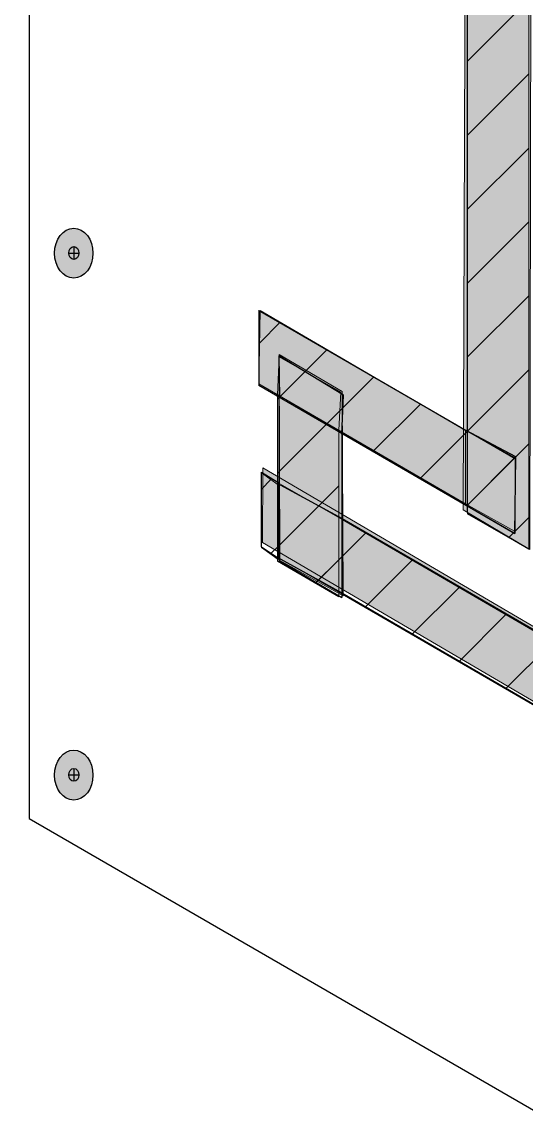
# Model space of a CAD drawing. Extents: x -1140 to 5605, y -816 to 2382.
# Drawn here: x 4128.5 to 4224.9, y 1057.9 to 1265.5 of the extents above; entities that cross this region are included whole.
import ezdxf

# ---------------------------------------------------------------- set-up
doc = ezdxf.new("R2010")
doc.units = 0
doc.header["$MEASUREMENT"] = 0
for name, color, linetype, lineweight in [('.ATI-HATCH', 7, 'Continuous', 0), ('G-ANNO-TTLB', 7, 'Continuous', 0), ('LOGOS', 7, 'Continuous', 0), ('TYVEK', 7, 'Continuous', 0), ('wall scratch', 7, 'Continuous', 0)]:
    doc.layers.add(name, color=color, linetype=linetype, lineweight=lineweight)
pattern_1 = [(45, (0, 0), (-7.071067, 7.07107), [])]

# ---------------------------------------------------------------- blocks, each defined once
blk = doc.blocks.new('Block_48')
at = {"layer": 'wall scratch', "color": 18, "lineweight": 25, "true_color": 0x000000}
blk.add_lwpolyline([(4130.25, 1113.39)], dxfattribs=at)
blk = doc.blocks.new('Block_49')
at = {"layer": 'wall scratch', "color": 18, "lineweight": 25, "true_color": 0x000000}
for points in [[(4130.25, 1113.39)], [(4399.12, 957.73)]]:
    blk.add_lwpolyline(points, dxfattribs=at)
blk = doc.blocks.new('Block_113')
at = {"layer": 'TYVEK', "color": 1, "lineweight": 25, "true_color": 0xff0000}
for points in [[(4206.22, 1217.22)], [(4206.22, 1200.78)]]:
    blk.add_lwpolyline(points, dxfattribs=at)
blk = doc.blocks.new('Block_114')
at = {"layer": 'TYVEK', "color": 1, "lineweight": 25, "true_color": 0xff0000}
for points in [[(4206.22, 1200.78)], [(4314.87, 1137.92)]]:
    blk.add_lwpolyline(points, dxfattribs=at)
blk = doc.blocks.new('Block_115')
at = {"layer": 'TYVEK', "color": 4, "lineweight": 25, "true_color": 0x00ffff}
for points in [[(4202.45, 1238.67)], [(4224.88, 1225.8)]]:
    blk.add_lwpolyline(points, dxfattribs=at)
blk = doc.blocks.new('Block_119')
at = {"layer": 'TYVEK', "color": 1, "lineweight": 25, "true_color": 0xff0000}
for points in [[(4170.55, 1207.25)], [(4170.55, 1190.82)]]:
    blk.add_lwpolyline(points, dxfattribs=at)
blk = doc.blocks.new('Block_123')
at = {"layer": 'TYVEK', "true_color": 0x003b71, "transparency": 33554687}
h = blk.add_hatch(color=156, dxfattribs=at)
h.dxf.hatch_style = 2
edge = h.paths.add_edge_path()
edge.add_ellipse((4138.4, 1121.46), major_axis=(0, 4.78), ratio=0.766948, start_angle=0, end_angle=360)
at = {"layer": 'TYVEK', "color": 18, "lineweight": 25, "true_color": 0x000000}
for p, q in [((4137.43, 1121.49), (4139.38, 1121.49)), ((4138.4, 1122.72), (4138.4, 1120.26))]:
    blk.add_line(p, q, dxfattribs=at)
for centre, major_axis, ratio in [((4138.4, 1121.46), (0, 4.78), 0.766948), ((4138.4, 1121.49), (0, 1.23), 0.788846)]:
    blk.add_ellipse(centre, major_axis=major_axis, ratio=ratio, dxfattribs=at)
blk = doc.blocks.new('Block_126')
at = {"layer": 'TYVEK', "true_color": 0x003b71, "transparency": 33554687}
h = blk.add_hatch(color=156, dxfattribs=at)
h.dxf.hatch_style = 2
edge = h.paths.add_edge_path()
edge.add_ellipse((4138.4, 1221.25), major_axis=(0, 4.78), ratio=0.766948, start_angle=0, end_angle=360)
at = {"layer": 'TYVEK', "color": 18, "lineweight": 25, "true_color": 0x000000}
for p, q in [((4137.43, 1221.27), (4139.38, 1221.27)), ((4138.4, 1222.51), (4138.4, 1220.04))]:
    blk.add_line(p, q, dxfattribs=at)
blk.add_lwpolyline([(4137.89, 1216.13)], dxfattribs=at)
for centre, major_axis, ratio in [((4138.4, 1221.25), (0, 4.78), 0.766948), ((4138.4, 1221.27), (0, 1.23), 0.788846)]:
    blk.add_ellipse(centre, major_axis=major_axis, ratio=ratio, dxfattribs=at)
blk = doc.blocks.new('Block_135')
at = {"layer": 'TYVEK', "color": 1, "lineweight": 25, "true_color": 0xff0000}
for points in [[(4206.9, 1220.05)], [(4206.9, 1203.62)]]:
    blk.add_lwpolyline(points, dxfattribs=at)
blk = doc.blocks.new('Block_136')
at = {"layer": 'TYVEK', "color": 1, "lineweight": 25, "true_color": 0xff0000}
for points in [[(4206.9, 1203.62)], [(4315.55, 1140.75)]]:
    blk.add_lwpolyline(points, dxfattribs=at)
blk = doc.blocks.new('Block_139')
at = {"layer": 'TYVEK', "color": 4, "lineweight": 25, "true_color": 0x00ffff}
for points in [[(4203.13, 1241.5)], [(4225.56, 1228.63)]]:
    blk.add_lwpolyline(points, dxfattribs=at)
blk = doc.blocks.new('Block_155')
at = {"layer": 'TYVEK', "color": 4, "lineweight": 25, "true_color": 0x00ffff}
for points in [[(4181.13, 1219.22)], [(4344.99, 1125.61)]]:
    blk.add_lwpolyline(points, dxfattribs=at)

msp = doc.modelspace()

# ---------------------------------------------------------------- hatches: boundary and pattern name
at = {"layer": '.ATI-HATCH', "true_color": 0x808080, "transparency": 33554483}
for points in [[(4213.58, 1386.83), (4225.94, 1379.28), (4225.59, 1164.61), (4212.81, 1172.2)], [(4222.74, 1167.64), (4222.74, 1181.93), (4173.83, 1210.27), (4173.74, 1195.99)], [(4177.78, 1162.48), (4189.89, 1155.7), (4189.68, 1194.78), (4177.68, 1201.85)], [(4355.2, 1059.94), (4355.2, 1074.22), (4174.55, 1180.23), (4174.46, 1165.95)]]:
    msp.add_hatch(color=8, dxfattribs=at).paths.add_polyline_path(points)
at = {"layer": 'G-ANNO-TTLB', "true_color": 0xff00ff, "transparency": 33554687}
h = msp.add_hatch(color=6, dxfattribs=at)
edge = h.paths.add_edge_path()
edge.add_spline(control_points=[(5285.56, -733.23), (5285.56, -733.23), (2356.04, -733.23), (2356.04, -733.23), (2356.04, -733.23), (2356.04, 1723.77), (2356.04, 1723.77), (2356.04, 1723.77), (5285.56, 1723.77), (5285.56, 1723.77), (5285.56, 1723.77), (5285.56, -733.23), (5285.56, -733.23)], knot_values=[0, 0, 0, 0, 1, 1, 1, 2, 2, 2, 3, 3, 3, 4, 4, 4, 4], degree=3, periodic=0)
edge = h.paths.add_edge_path()
edge.add_spline(control_points=[(2365.04, 1714.77), (2365.04, 1714.77), (2365.04, -724.23), (2365.04, -724.23), (2365.04, -724.23), (5276.56, -724.23), (5276.56, -724.23), (5276.56, -724.23), (5276.56, 1714.77), (5276.56, 1714.77), (5276.56, 1714.77), (2365.04, 1714.77), (2365.04, 1714.77)], knot_values=[0, 0, 0, 0, 1, 1, 1, 2, 2, 2, 3, 3, 3, 4, 4, 4, 4], degree=3, periodic=0)
edge.add_line((2365.04, 1714.77), (2365.04, 1714.77))
at = {"layer": 'LOGOS', "true_color": 0x000000, "transparency": 33554687}
h = msp.add_hatch(dxfattribs=at)
h.set_pattern_fill('_U', color=18, scale=10, angle=45, style=2, pattern_type=0)
h.set_pattern_definition(pattern_1)
h.paths.add_polyline_path([(4225.38, 1164.67), (4213.63, 1171.45), (4213.54, 1379.83), (4225.29, 1373.05)])
h = msp.add_hatch(dxfattribs=at)
h.set_pattern_fill('_U', color=18, scale=10, angle=45, style=2, pattern_type=0)
h.set_pattern_definition(pattern_1)
h.paths.add_polyline_path([(4173.79, 1196.27), (4174.04, 1210.27), (4213.28, 1187.32), (4213.28, 1173.3)])
at = {"layer": 'LOGOS', "true_color": 0x000000, "transparency": 33554483}
h = msp.add_hatch(dxfattribs=at)
h.set_pattern_fill('_U', color=18, scale=10, angle=45, style=2, pattern_type=0)
h.set_pattern_definition(pattern_1)
h.paths.add_polyline_path([(4189.43, 1194.67), (4177.68, 1201.45), (4177.31, 1194.16), (4189.06, 1187.38)])
at = {"layer": 'LOGOS', "true_color": 0x000000, "transparency": 33554687}
h = msp.add_hatch(dxfattribs=at)
h.set_pattern_fill('_U', color=18, scale=10, angle=45, style=2, pattern_type=0)
h.set_pattern_definition(pattern_1)
h.paths.add_polyline_path([(4189.06, 1155.55), (4177.31, 1162.33), (4177.31, 1194.16), (4189.06, 1187.38)])
at = {"layer": 'LOGOS', "true_color": 0x000000, "transparency": 33554483}
h = msp.add_hatch(dxfattribs=at)
h.set_pattern_fill('_U', color=18, scale=10, angle=45, style=2, pattern_type=0)
h.set_pattern_definition(pattern_1)
h.paths.add_polyline_path([(4222.65, 1168.07), (4222.91, 1182.07), (4213.28, 1187.32), (4213.28, 1173.3)])
at = {"layer": 'LOGOS', "true_color": 0x000000, "transparency": 33554687}
h = msp.add_hatch(dxfattribs=at)
h.set_pattern_fill('_U', color=18, scale=10, angle=45, style=2, pattern_type=0)
h.set_pattern_definition(pattern_1)
h.paths.add_polyline_path([(4174.28, 1164.96), (4174.28, 1179.24), (4177.46, 1176.98), (4177.46, 1162.7)])
at = {"layer": 'LOGOS', "true_color": 0x000000, "transparency": 33554483}
h = msp.add_hatch(dxfattribs=at)
h.set_pattern_fill('_U', color=18, scale=10, angle=45, style=2, pattern_type=0)
h.set_pattern_definition(pattern_1)
h.paths.add_polyline_path([(4177.46, 1163.05), (4177.46, 1177.33), (4189.68, 1170.32), (4189.68, 1156.04)])
at = {"layer": 'LOGOS', "true_color": 0x000000, "transparency": 33554687}
h = msp.add_hatch(dxfattribs=at)
h.set_pattern_fill('_U', color=18, scale=10, angle=45, style=2, pattern_type=0)
h.set_pattern_definition(pattern_1)
h.paths.add_polyline_path([(4189.68, 1156.04), (4189.68, 1170.32), (4339.61, 1083.16), (4339.61, 1069.14)])

# ---------------------------------------------------------------- linework, layer by layer
at = {"layer": '.ATI-HATCH'}
for points in [[(4213.58, 1386.83), (4225.94, 1379.28), (4225.59, 1164.61), (4212.81, 1172.2)], [(4222.74, 1167.64), (4222.74, 1181.93), (4173.83, 1210.27), (4173.74, 1195.99)], [(4177.78, 1162.48), (4189.89, 1155.7), (4189.68, 1194.78), (4177.68, 1201.85)], [(4355.2, 1059.94), (4355.2, 1074.22), (4174.55, 1180.23), (4174.46, 1165.95)]]:
    msp.add_lwpolyline(points, close=True, dxfattribs=at)
at = {"layer": 'G-ANNO-TTLB'}
for points in [[(5285.56, -733.23), (5285.56, -733.23), (2356.04, -733.23), (2356.04, -733.23), (2356.04, -733.23), (2356.04, 1723.77), (2356.04, 1723.77), (2356.04, 1723.77), (5285.56, 1723.77), (5285.56, 1723.77), (5285.56, 1723.77), (5285.56, -733.23), (5285.56, -733.23)], [(2365.04, 1714.77), (2365.04, 1714.77), (2365.04, -724.23), (2365.04, -724.23), (2365.04, -724.23), (5276.56, -724.23), (5276.56, -724.23), (5276.56, -724.23), (5276.56, 1714.77), (5276.56, 1714.77), (5276.56, 1714.77), (2365.04, 1714.77), (2365.04, 1714.77)]]:
    msp.add_open_spline(points, degree=3, knots=[0, 0, 0, 0, 1, 1, 1, 2, 2, 2, 3, 3, 3, 4, 4, 4, 4], dxfattribs=at)
at = {"layer": 'LOGOS'}
for points in [[(4225.38, 1164.67), (4213.63, 1171.45), (4213.54, 1379.83), (4225.29, 1373.05)], [(4173.79, 1196.27), (4174.04, 1210.27), (4213.28, 1187.32), (4213.28, 1173.3)], [(4189.43, 1194.67), (4177.68, 1201.45), (4177.31, 1194.16), (4189.06, 1187.38)], [(4189.06, 1155.55), (4177.31, 1162.33), (4177.31, 1194.16), (4189.06, 1187.38)], [(4222.65, 1168.07), (4222.91, 1182.07), (4213.28, 1187.32), (4213.28, 1173.3)], [(4174.28, 1164.96), (4174.28, 1179.24), (4177.46, 1176.98), (4177.46, 1162.7)], [(4177.46, 1163.05), (4177.46, 1177.33), (4189.68, 1170.32), (4189.68, 1156.04)], [(4189.68, 1156.04), (4189.68, 1170.32), (4339.61, 1083.16), (4339.61, 1069.14)]]:
    msp.add_lwpolyline(points, close=True, dxfattribs=at)
at = {"layer": 'TYVEK', "color": 18, "lineweight": 30, "true_color": 0x000000}
msp.add_line((4129.89, 1535.41), (4129.89, 1113.14), dxfattribs=at)
at = {"layer": 'TYVEK', "color": 18, "lineweight": 25, "true_color": 0x000000}
for p, q in [((4213.61, 1379.03), (4213.61, 1171.7)), ((4173.74, 1210.23), (4173.74, 1196)), ((4173.74, 1196), (4213.48, 1173.02)), ((4177.57, 1193.74), (4177.57, 1162.5)), ((4189.63, 1186.65), (4189.63, 1155.41)), ((4174.28, 1165.09), (4174.28, 1179.37)), ((4174.28, 1179.37), (4177.57, 1177.31)), ((4177.87, 1176.97), (4189.7, 1170.52)), ((4213.61, 1171.45), (4225.23, 1164.77)), ((4189.7, 1170.52), (4339.75, 1083.35)), ((4174.28, 1165.09), (4177.57, 1162.89)), ((4176.7, 1163.47), (4189.63, 1156.28)), ((4177.57, 1162.5), (4189.63, 1155.41)), ((4189.63, 1156.28), (4339.44, 1069.25)), ((4129.89, 1113.14), (4398.68, 957.57))]:
    msp.add_line(p, q, dxfattribs=at)
at = {"layer": 'TYVEK', "color": 18, "lineweight": 20, "true_color": 0x000000}
msp.add_line((4173.73, 1210.27), (4213.33, 1187.33), dxfattribs=at)
at = {"layer": 'TYVEK', "color": 4, "lineweight": 25, "true_color": 0x00ffff}
for points in [[(4203.13, 1241.5)], [(4224.88, 1225.8)], [(4182.97, 1221.87)], [(4183.78, 1195.12)], [(4182.97, 1163.2)]]:
    msp.add_lwpolyline(points, dxfattribs=at)
at = {"layer": 'TYVEK', "color": 18, "lineweight": 25, "true_color": 0x000000}
for points in [[(4189.63, 1186.65), (4189.93, 1194.08), (4177.57, 1201.63), (4177.71, 1193.65)], [(4213.24, 1173.11), (4222.67, 1167.65), (4222.87, 1182.33), (4213.24, 1187.4)], [(4204.94, 1178.56)], [(4208.06, 1178.6)], [(4206.75, 1169.85)], [(4216.29, 1164.51)], [(4206.05, 1164.28)], [(4208.06, 1164.32)]]:
    msp.add_lwpolyline(points, dxfattribs=at)
at = {"layer": 'TYVEK', "color": 1, "lineweight": 25, "true_color": 0xff0000}
msp.add_lwpolyline([(4196.29, 1179.71)], dxfattribs=at)

# ---------------------------------------------------------------- block references
at = {"layer": 'TYVEK'}
for name in ['Block_139', 'Block_115', 'Block_126', 'Block_155', 'Block_135', 'Block_113', 'Block_119', 'Block_136', 'Block_114', 'Block_123']:
    msp.add_blockref(name, (0, 0), dxfattribs=at)
at = {"layer": 'wall scratch'}
for name in ['Block_48', 'Block_49']:
    msp.add_blockref(name, (0, 0), dxfattribs=at)

doc.saveas('drawing.dxf')
